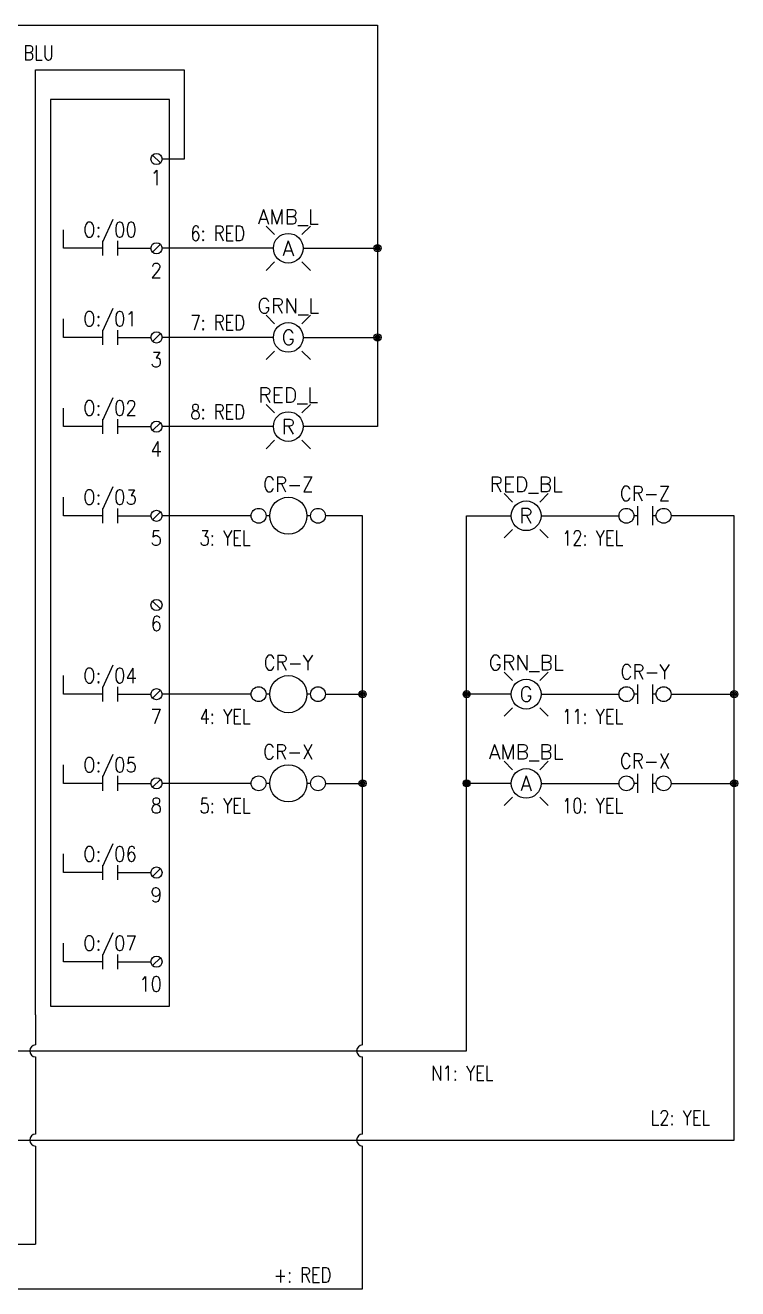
# Model space of a CAD drawing. Header units: inches. Extents: x 3.1 to 26.6, y 2.1 to 19.2.
# Drawn here: x 17.14 to 26.62, y 2.42 to 19.22 of the extents above; entities that cross this region are included whole.
import ezdxf
from ezdxf.enums import TextEntityAlignment as Align

# ---------------------------------------------------------------- set-up
doc = ezdxf.new("R2010")
doc.units = ezdxf.units.IN
doc.header["$MEASUREMENT"] = 0
for name, color, linetype in [('MISC', 7, 'Continuous'), ('SYMS', 7, 'Continuous'), ('TAGS', 150, 'Continuous'), ('TERMS', 127, 'Continuous'), ('WIRECOPY', 84, 'Continuous'), ('WIRENO', 74, 'Continuous'), ('WIRES', 7, 'Continuous')]:
    doc.layers.add(name, color=color, linetype=linetype)
doc.styles.add('WD', font='romans.shx')

# ---------------------------------------------------------------- blocks, each defined once
blk = doc.blocks.new('HLT1R')
for p, q in [((-0.115, 0.115), (-0.186, 0.186)), ((0.115, 0.115), (0.186, 0.186)), ((-0.115, -0.115), (-0.186, -0.186)), ((0.115, -0.115), (0.186, -0.186))]:
    blk.add_line(p, q)
blk.add_circle((0, 0), 0.125)
at = {"style": 'WD', "width": 0.7}
for tag, p in [('INST', (0.006, 0.528)), ('LOC', (0.006, 0.359))]:
    blk.add_attdef(tag, text='', height=0.125, dxfattribs=at).set_placement(p, align=Align.CENTER)
at = {"style": 'WD'}
blk.add_attdef('TAG1', text='', height=0.125, dxfattribs=at).set_placement((0, 0.202), align=Align.CENTER)
at = {"linetype": 'Continuous', "style": 'WD', "flags": 9}
blk.add_attdef('ASSYCODE', text='', height=0.01, dxfattribs=at).set_placement((-0.003, 0.098), align=Align.CENTER)
at = {"style": 'WD', "flags": 9}
blk.add_attdef('FAMILY', text='', height=0.01, dxfattribs=at).set_placement((-0.005, 0.161), align=Align.CENTER)
at = {"linetype": 'Continuous', "style": 'WD', "flags": 1}
for tag, p in [('MFG', (0, 0.121)), ('CAT', (0, 0.14))]:
    blk.add_attdef(tag, text='', height=0.01, dxfattribs=at).set_placement(p, align=Align.MIDDLE)
at = {"style": 'WD'}
for tag, p, width in [('DESC1', (1.125, 0), 0.9), ('WDTAGALT', (1.125, -0.312), 0.7)]:
    blk.add_attdef(tag, p, '', height=0.125, dxfattribs=dict(at, width=width))
blk.add_attdef('COLOR', text='', height=0.125, dxfattribs=at).set_placement((0, 0), align=Align.MIDDLE)
at = {"style": 'WD', "flags": 1}
for tag, p in [('X4TERM01', (-0.125, 0)), ('X1TERM02', (0.125, 0))]:
    blk.add_attdef(tag, p, '', height=0.0125, dxfattribs=at)
at = {"linetype": 'Continuous', "style": 'WD', "flags": 8}
blk.add_attdef('TERM01', text='', height=0.125, dxfattribs=at).set_placement((-0.175, -0.031), align=Align.TOP_RIGHT)
blk.add_attdef('TERM02', text='', height=0.125, dxfattribs=at).set_placement((0.175, -0.031), align=Align.TOP_LEFT)
at = {"style": 'WD', "width": 0.9}
blk.add_attdef('DESC2', text='', height=0.125, dxfattribs=at).set_placement((1.125, -0.031), align=Align.TOP_LEFT)
blk = doc.blocks.new('HLT1G')
for p, q in [((-0.115, 0.115), (-0.186, 0.186)), ((0.115, 0.115), (0.186, 0.186)), ((-0.115, -0.115), (-0.186, -0.186)), ((0.115, -0.115), (0.186, -0.186))]:
    blk.add_line(p, q)
blk.add_circle((0, 0), 0.125)
at = {"style": 'WD', "width": 0.7}
for tag, p in [('INST', (0.006, 0.528)), ('LOC', (0.006, 0.359))]:
    blk.add_attdef(tag, text='', height=0.125, dxfattribs=at).set_placement(p, align=Align.CENTER)
at = {"style": 'WD'}
blk.add_attdef('TAG1', text='', height=0.125, dxfattribs=at).set_placement((0, 0.202), align=Align.CENTER)
at = {"style": 'WD', "flags": 9}
blk.add_attdef('FAMILY', text='', height=0.01, dxfattribs=at).set_placement((-0.005, 0.161), align=Align.CENTER)
at = {"linetype": 'Continuous', "style": 'WD', "flags": 1}
for tag, p in [('MFG', (0, 0.121)), ('CAT', (0, 0.14))]:
    blk.add_attdef(tag, text='', height=0.01, dxfattribs=at).set_placement(p, align=Align.MIDDLE)
at = {"style": 'WD'}
for tag, p, width in [('DESC1', (1.125, 0), 0.9), ('WDTAGALT', (1.125, -0.312), 0.7)]:
    blk.add_attdef(tag, p, '', height=0.125, dxfattribs=dict(at, width=width))
blk.add_attdef('COLOR', text='', height=0.125, dxfattribs=at).set_placement((0, 0), align=Align.MIDDLE)
at = {"style": 'WD', "flags": 1}
for tag, p in [('X4TERM01', (-0.125, 0)), ('X1TERM02', (0.125, 0))]:
    blk.add_attdef(tag, p, '', height=0.0125, dxfattribs=at)
at = {"linetype": 'Continuous', "style": 'WD', "flags": 9}
blk.add_attdef('ASSYCODE', text='', height=0.01, dxfattribs=at).set_placement((-0.003, 0.096), align=Align.CENTER)
at = {"linetype": 'Continuous', "style": 'WD', "flags": 8}
blk.add_attdef('TERM01', text='', height=0.125, dxfattribs=at).set_placement((-0.175, -0.031), align=Align.TOP_RIGHT)
blk.add_attdef('TERM02', text='', height=0.125, dxfattribs=at).set_placement((0.175, -0.031), align=Align.TOP_LEFT)
at = {"style": 'WD', "width": 0.9}
blk.add_attdef('DESC2', text='', height=0.125, dxfattribs=at).set_placement((1.125, -0.031), align=Align.TOP_LEFT)
blk = doc.blocks.new('HLT1A')
for p, q in [((-0.115, 0.115), (-0.186, 0.186)), ((0.115, 0.115), (0.186, 0.186)), ((-0.115, -0.115), (-0.186, -0.186)), ((0.115, -0.115), (0.186, -0.186))]:
    blk.add_line(p, q)
blk.add_circle((0, 0), 0.125)
at = {"style": 'WD', "width": 0.7}
for tag, p in [('INST', (0.006, 0.528)), ('LOC', (0.006, 0.359))]:
    blk.add_attdef(tag, text='', height=0.125, dxfattribs=at).set_placement(p, align=Align.CENTER)
at = {"style": 'WD'}
blk.add_attdef('TAG1', text='', height=0.125, dxfattribs=at).set_placement((0, 0.202), align=Align.CENTER)
at = {"style": 'WD', "flags": 9}
blk.add_attdef('FAMILY', text='', height=0.01, dxfattribs=at).set_placement((-0.005, 0.161), align=Align.CENTER)
at = {"linetype": 'Continuous', "style": 'WD', "flags": 1}
for tag, p in [('MFG', (0, 0.121)), ('CAT', (0, 0.14))]:
    blk.add_attdef(tag, text='', height=0.01, dxfattribs=at).set_placement(p, align=Align.MIDDLE)
at = {"style": 'WD'}
for tag, p, width in [('DESC1', (1.125, 0), 0.9), ('WDTAGALT', (1.125, -0.312), 0.7)]:
    blk.add_attdef(tag, p, '', height=0.125, dxfattribs=dict(at, width=width))
blk.add_attdef('COLOR', text='', height=0.125, dxfattribs=at).set_placement((0, 0), align=Align.MIDDLE)
at = {"style": 'WD', "flags": 1}
for tag, p in [('X4TERM01', (-0.125, 0)), ('X1TERM02', (0.125, 0))]:
    blk.add_attdef(tag, p, '', height=0.0125, dxfattribs=at)
at = {"linetype": 'Continuous', "style": 'WD', "flags": 9}
blk.add_attdef('ASSYCODE', text='', height=0.01, dxfattribs=at).set_placement((-0.001, 0.096), align=Align.CENTER)
at = {"linetype": 'Continuous', "style": 'WD', "flags": 8}
blk.add_attdef('TERM01', text='', height=0.125, dxfattribs=at).set_placement((-0.175, -0.031), align=Align.TOP_RIGHT)
blk.add_attdef('TERM02', text='', height=0.125, dxfattribs=at).set_placement((0.175, -0.031), align=Align.TOP_LEFT)
at = {"style": 'WD', "width": 0.9}
blk.add_attdef('DESC2', text='', height=0.125, dxfattribs=at).set_placement((1.125, -0.031), align=Align.TOP_LEFT)
blk = doc.blocks.new('PLCIO_1090')
at = {"layer": 'SYMS'}
for p, q in [((0.5, 0.5), (-0.5, 0.5)), ((-0.5, 0.5), (-0.5, -7.125)), ((0.5, -7.125), (0.5, 0.5)), ((0.357, 0.033), (0.424, -0.033)), ((-0.391, -0.75), (-0.391, -0.594)), ((-0.062, -0.688), (-0.062, -0.812)), ((0.062, -0.688), (0.062, -0.812)), ((0.357, -0.783), (0.424, -0.717)), ((-0.062, -0.75), (-0.391, -0.75)), ((0.062, -0.75), (0.344, -0.75)), ((-0.391, -1.5), (-0.391, -1.344)), ((-0.062, -1.438), (-0.062, -1.562)), ((0.062, -1.438), (0.062, -1.562)), ((0.357, -1.533), (0.424, -1.467)), ((-0.062, -1.5), (-0.391, -1.5)), ((0.062, -1.5), (0.344, -1.5)), ((-0.391, -2.25), (-0.391, -2.094)), ((-0.062, -2.188), (-0.062, -2.312)), ((0.062, -2.188), (0.062, -2.312)), ((0.357, -2.283), (0.424, -2.217)), ((-0.062, -2.25), (-0.391, -2.25)), ((0.062, -2.25), (0.344, -2.25)), ((-0.391, -3), (-0.391, -2.844)), ((-0.062, -2.938), (-0.062, -3.062)), ((0.062, -2.938), (0.062, -3.062)), ((0.357, -3.033), (0.424, -2.967)), ((-0.062, -3), (-0.391, -3)), ((0.062, -3), (0.344, -3)), ((0.357, -3.717), (0.424, -3.783)), ((-0.391, -4.5), (-0.391, -4.344)), ((-0.062, -4.438), (-0.062, -4.562)), ((0.062, -4.438), (0.062, -4.562)), ((-0.062, -4.5), (-0.391, -4.5)), ((0.062, -4.5), (0.344, -4.5)), ((0.357, -4.533), (0.424, -4.467)), ((-0.391, -5.25), (-0.391, -5.094)), ((-0.062, -5.188), (-0.062, -5.312)), ((0.062, -5.188), (0.062, -5.312)), ((-0.062, -5.25), (-0.391, -5.25)), ((0.062, -5.25), (0.344, -5.25)), ((0.357, -5.283), (0.424, -5.217)), ((-0.391, -6), (-0.391, -5.844)), ((-0.062, -5.938), (-0.062, -6.062)), ((0.062, -5.938), (0.062, -6.062)), ((-0.062, -6), (-0.391, -6)), ((0.062, -6), (0.344, -6)), ((0.357, -6.033), (0.424, -5.967)), ((-0.391, -6.75), (-0.391, -6.594)), ((-0.062, -6.688), (-0.062, -6.812)), ((0.062, -6.688), (0.062, -6.812)), ((-0.062, -6.75), (-0.391, -6.75)), ((0.062, -6.75), (0.344, -6.75)), ((0.357, -6.783), (0.424, -6.717)), ((-0.5, -7.125), (0.5, -7.125))]:
    blk.add_line(p, q, dxfattribs=at)
for centre in [(0.391, 0), (0.391, -0.75), (0.391, -1.5), (0.391, -2.25), (0.391, -3), (0.391, -3.75), (0.391, -4.5), (0.391, -5.25), (0.391, -6), (0.391, -6.75)]:
    blk.add_circle(centre, 0.0469, dxfattribs=at)
at = {"layer": 'SYMS', "style": 'WD', "flags": 1}
for tag, p in [('X1TERM01', (0.438, 0)), ('X1TERM02', (0.438, -0.75)), ('X1TERM03', (0.438, -1.5)), ('X1TERM04', (0.438, -2.25)), ('X1TERM05', (0.438, -3)), ('X1TERM06', (0.438, -3.75)), ('X1TERM07', (0.438, -4.5)), ('X1TERM08', (0.438, -5.25)), ('X1TERM09', (0.438, -6)), ('X1TERM10', (0.438, -6.75))]:
    blk.add_attdef(tag, p, '', height=0.01, dxfattribs=at)
at = {"layer": 'SYMS', "style": 'WD', "width": 0.9}
for tag, p in [('TERMDESC01', (-0.625, -0.062)), ('TERM01', (0.438, -0.094)), ('TERM02', (0.438, -0.875)), ('TERM03', (0.438, -1.625)), ('TERM04', (0.438, -2.375)), ('TERM05', (0.438, -3.125)), ('TERMDESC06', (-0.625, -3.812)), ('TERM06', (0.438, -3.844)), ('TERM07', (0.438, -4.625)), ('TERM08', (0.438, -5.375)), ('TERM09', (0.438, -6.125)), ('TERM10', (0.438, -6.875))]:
    blk.add_attdef(tag, text='', height=0.125, dxfattribs=at).set_placement(p, align=Align.TOP_RIGHT)
for tag, p in [('TAGA02', (0, -0.594)), ('TAGA03', (0, -1.344)), ('TAGA04', (0, -2.094)), ('TAGA05', (0, -2.844)), ('TAGA07', (0, -4.344)), ('TAGA08', (0, -5.094)), ('TAGA09', (0, -5.844)), ('TAGA10', (0, -6.594))]:
    blk.add_attdef(tag, text='', height=0.125, dxfattribs=at).set_placement(p, align=Align.MIDDLE_CENTER)
for tag, p in [('DESCA02', (-0.688, -0.719)), ('DESCB02', (-0.688, -0.875)), ('DESCC02', (-0.688, -1.031)), ('DESCD02', (-0.688, -1.188)), ('DESCE02', (-0.688, -1.344)), ('DESCA03', (-0.688, -1.469)), ('DESCB03', (-0.688, -1.625)), ('DESCC03', (-0.688, -1.781)), ('DESCD03', (-0.688, -1.938)), ('DESCE03', (-0.688, -2.094)), ('DESCA04', (-0.688, -2.219)), ('DESCB04', (-0.688, -2.375)), ('DESCC04', (-0.688, -2.531)), ('DESCD04', (-0.688, -2.688)), ('DESCE04', (-0.688, -2.844)), ('DESCA05', (-0.688, -2.969)), ('DESCB05', (-0.688, -3.125)), ('DESCC05', (-0.688, -3.281)), ('DESCD05', (-0.688, -3.438)), ('DESCE05', (-0.688, -3.594)), ('DESCA07', (-0.688, -4.469)), ('DESCB07', (-0.688, -4.625)), ('DESCC07', (-0.688, -4.781)), ('DESCD07', (-0.688, -4.938)), ('DESCE07', (-0.688, -5.094)), ('DESCA08', (-0.688, -5.219)), ('DESCB08', (-0.688, -5.375)), ('DESCC08', (-0.688, -5.531)), ('DESCD08', (-0.688, -5.688)), ('DESCE08', (-0.688, -5.844)), ('DESCA09', (-0.688, -5.969)), ('DESCB09', (-0.688, -6.125)), ('DESCC09', (-0.688, -6.281)), ('DESCD09', (-0.688, -6.438)), ('DESCE09', (-0.688, -6.594)), ('DESCA10', (-0.688, -6.719)), ('DESCB10', (-0.688, -6.875)), ('DESCC10', (-0.688, -7.031)), ('DESCD10', (-0.688, -7.188)), ('DESCE10', (-0.688, -7.344))]:
    blk.add_attdef(tag, text='', height=0.125, dxfattribs=at).set_placement(p, align=Align.RIGHT)
for tag, p in [('TERMDESC02', (0.625, -0.812)), ('TERMDESC03', (0.625, -1.562)), ('TERMDESC04', (0.625, -2.312)), ('TERMDESC05', (0.625, -3.062)), ('TERMDESC07', (0.625, -4.562)), ('TERMDESC08', (0.625, -5.312)), ('TERMDESC09', (0.625, -6.062)), ('TERMDESC10', (0.625, -6.812))]:
    blk.add_attdef(tag, text='', height=0.125, dxfattribs=at).set_placement(p, align=Align.TOP_LEFT)
blk = doc.blocks.new('HCR1T')
for p, q in [((-0.156, 0), (-0.188, 0)), ((0.188, 0), (0.156, 0))]:
    blk.add_line(p, q)
for centre, radius in [((0, 0), 0.156), ((-0.25, 0), 0.0625), ((0.25, 0), 0.0625)]:
    blk.add_circle(centre, radius)
at = {"style": 'WD'}
for tag, width, p in [('INST', 0.7, (0, 0.528)), ('LOC', 0.7, (0, 0.359)), ('TAG1', 0.9, (0, 0.202))]:
    blk.add_attdef(tag, text='', height=0.125, dxfattribs=dict(at, width=width)).set_placement(p, align=Align.CENTER)
at = {"linetype": 'Continuous', "style": 'WD', "flags": 9}
blk.add_attdef('ASSYCODE', text='', height=0.01, dxfattribs=at).set_placement((0, 0.109), align=Align.CENTER)
at = {"style": 'WD', "flags": 9}
blk.add_attdef('FAMILY', text='', height=0.01, dxfattribs=at).set_placement((-0.005, 0.17), align=Align.CENTER)
at = {"linetype": 'Continuous', "style": 'WD', "flags": 1}
for tag, p in [('MFG', (0, 0.14)), ('CAT', (0, 0.159))]:
    blk.add_attdef(tag, text='', height=0.01, dxfattribs=at).set_placement(p, align=Align.MIDDLE)
at = {"style": 'WD'}
for tag, p, width in [('DESC1', (1.126, 0.076), 0.9), ('DESC2', (1.126, -0.081), 0.9), ('DESC3', (1.126, -0.237), 0.9), ('XREFNO', (1.359, -0.393), 0.8), ('XREFNC', (1.359, -0.549), 0.8)]:
    blk.add_attdef(tag, p, '', height=0.125, dxfattribs=dict(at, width=width))
at = {"linetype": 'Continuous', "style": 'WD', "width": 0.8, "flags": 8}
for tag, p in [('TERM01', (-0.25, 0)), ('TERM02', (0.25, 0))]:
    blk.add_attdef(tag, text='', height=0.0625, dxfattribs=at).set_placement(p, align=Align.MIDDLE_CENTER)
at = {"style": 'WD', "flags": 1}
for tag, p in [('X4TERM01', (-0.312, 0)), ('X1TERM02', (0.312, 0))]:
    blk.add_attdef(tag, p, '', height=0.0125, dxfattribs=at)
at = {"style": 'WD', "width": 0.8, "flags": 8}
for tag, p in [('NO', (1.126, -0.393)), ('NC', (1.126, -0.549))]:
    blk.add_attdef(tag, p, '', height=0.125, dxfattribs=at)
blk = doc.blocks.new('HCR21T')
for p, q in [((-0.062, 0), (-0.094, 0)), ((0.094, 0), (0.062, 0))]:
    blk.add_line(p, q)
at = {"linetype": 'Continuous'}
for p, q in [((-0.062, 0.08), (-0.062, -0.08)), ((0.062, 0.08), (0.062, -0.08))]:
    blk.add_line(p, q, dxfattribs=at)
for centre in [(-0.156, 0), (0.156, 0)]:
    blk.add_circle(centre, 0.0625)
at = {"style": 'WD'}
for tag, width, p in [('INST', 0.7, (0, 0.451)), ('LOC', 0.7, (0, 0.281)), ('TAG2', 0.9, (0, 0.125)), ('XREF', 0.7, (0, -0.235)), ('DESC1', 0.7, (0, -0.387)), ('DESC2', 0.7, (0, -0.543))]:
    blk.add_attdef(tag, text='', height=0.125, dxfattribs=dict(at, width=width)).set_placement(p, align=Align.CENTER)
for tag, p in [('X2LINK', (0, 0.125)), ('X8LINK', (0, -0.125))]:
    blk.add_attdef(tag, p, '', height=0.01, dxfattribs=at)
at = {"linetype": 'Continuous', "style": 'WD', "width": 0.8, "flags": 8}
for tag, p in [('TERM01', (-0.156, 0)), ('TERM02', (0.156, 0))]:
    blk.add_attdef(tag, text='', height=0.0625, dxfattribs=at).set_placement(p, align=Align.MIDDLE_CENTER)
at = {"style": 'WD'}
for tag, p, height, flags in [('X4TERM01', (-0.219, 0), 0.0125, 1), ('FAMILY', (0.097, 0.053), 0.01, 9), ('CONTACT', (0.097, 0.036), 0.01, 1), ('X1TERM02', (0.219, 0), 0.0125, 1)]:
    blk.add_attdef(tag, p, '', height=height, dxfattribs=dict(at, flags=flags))
blk = doc.blocks.new('WDDOT')
for radius in [0.03, 0.0187, 0.00929]:
    blk.add_circle((0, 0), radius)
blk = doc.blocks.new('WD_WNH')
at = {"linetype": 'Continuous', "style": 'WD', "width": 0.8}
blk.add_attdef('WIRENO', text='', height=0.125, dxfattribs=at).set_placement((0, 0.062), align=Align.CENTER)
at = {"style": 'WD', "flags": 1}
for tag, p in [('W01USER', (0, 0.078)), ('W02USER', (0, 0.07)), ('W03USER', (0, 0.062)), ('W04USER', (0, 0.055)), ('W05USER', (0, 0.047)), ('W06USER', (0, 0.039)), ('W07USER', (0, 0.031)), ('W08USER', (0, 0.023)), ('W09USER', (0, 0.016)), ('W10USER', (0, 0.008))]:
    blk.add_attdef(tag, text='', height=0.005, dxfattribs=at).set_placement(p, align=Align.CENTER)
blk = doc.blocks.new('WD_WNV')
at = {"linetype": 'Continuous', "style": 'WD', "width": 0.8}
blk.add_attdef('WIRENO', text='', height=0.125, dxfattribs=at).set_placement((-0.05, 0), align=Align.MIDDLE_RIGHT)
at = {"style": 'WD', "flags": 1}
for tag, p in [('W01USER', (-0.062, 0.094)), ('W02USER', (-0.062, 0.086)), ('W03USER', (-0.062, 0.078)), ('W04USER', (-0.062, 0.07)), ('W05USER', (-0.062, 0.062)), ('W06USER', (-0.062, 0.055)), ('W07USER', (-0.062, 0.047)), ('W08USER', (-0.062, 0.039)), ('W09USER', (-0.062, 0.031)), ('W10USER', (-0.062, 0.023))]:
    blk.add_attdef(tag, text='', height=0.005, dxfattribs=at).set_placement(p, align=Align.CENTER)
blk = doc.blocks.new('WD_WCV')
at = {"linetype": 'Continuous', "style": 'WD', "width": 0.8}
blk.add_attdef('WIRECOPY', text='', height=0.125, dxfattribs=at).set_placement((-0.05, 0), align=Align.MIDDLE_RIGHT)

msp = doc.modelspace()

# ---------------------------------------------------------------- linework, layer by layer
at = {"layer": 'WIRES'}
for p, q in [((12.931, 19.216), (21.825, 19.216)), ((21.825, 19.216), (21.825, 13.88)), ((17.279, 6.06), (17.279, 18.623)), ((17.279, 18.623), (19.256, 18.623)), ((19.256, 18.623), (19.256, 17.437)), ((19.256, 17.437), (18.959, 17.437)), ((20.442, 16.251), (18.959, 16.251)), ((20.837, 16.251), (21.825, 16.251)), ((20.442, 15.066), (18.959, 15.066)), ((20.837, 15.066), (21.825, 15.066)), ((20.442, 13.88), (18.959, 13.88)), ((21.825, 13.88), (20.837, 13.88)), ((20.145, 12.694), (18.959, 12.694)), ((21.627, 12.694), (21.133, 12.694)), ((21.627, 5.658), (21.627, 12.694)), ((23.011, 5.579), (23.011, 12.694)), ((23.011, 12.694), (23.604, 12.694)), ((23.999, 12.694), (25.037, 12.694)), ((26.569, 12.694), (25.729, 12.694)), ((26.569, 4.393), (26.569, 12.694)), ((20.145, 10.322), (18.959, 10.322)), ((21.133, 10.322), (21.627, 10.322)), ((23.604, 10.322), (23.011, 10.322)), ((23.999, 10.322), (25.037, 10.322)), ((25.729, 10.322), (26.569, 10.322)), ((20.145, 9.136), (18.959, 9.136)), ((21.133, 9.136), (21.627, 9.136)), ((23.604, 9.136), (23.011, 9.136)), ((23.999, 9.136), (25.037, 9.136)), ((25.729, 9.136), (26.569, 9.136)), ((17.279, 6.06), (17.279, 5.658)), ((12.931, 5.579), (23.011, 5.579)), ((17.279, 5.5), (17.279, 4.472)), ((21.627, 4.472), (21.627, 5.5)), ((5.025, 4.393), (23.011, 4.393)), ((23.011, 4.393), (26.569, 4.393)), ((17.279, 4.314), (17.279, 3.009)), ((21.627, 2.416), (21.627, 4.314)), ((12.615, 3.009), (17.279, 3.009)), ((4.828, 2.416), (21.627, 2.416))]:
    msp.add_line(p, q, dxfattribs=at)
for centre in [(17.279, 5.579), (21.627, 5.579), (17.279, 4.393), (21.627, 4.393)]:
    msp.add_arc(centre, 0.0791, 90, 270, dxfattribs=at)

# ---------------------------------------------------------------- block references
at = {"layer": 'SYMS'}
ref = msp.add_blockref('PLCIO_1090', (18.268, 17.437), dxfattribs=dict(at, xscale=1.58113883008419, yscale=1.58113883008419, zscale=1.58113883008419))
ref.add_attrib('TERM01', '1', dxfattribs={"layer": 'TERMS', "height": 0.198, "style": 'WD', "width": 0.9}).set_placement((18.959, 17.289), align=Align.TOP_RIGHT)
ref.add_attrib('TERM02', '2', dxfattribs={"layer": 'TERMS', "height": 0.198, "style": 'WD', "width": 0.9}).set_placement((18.959, 16.054), align=Align.TOP_RIGHT)
ref.add_attrib('TAGA02', 'O:/00', dxfattribs={"layer": 'TAGS', "height": 0.1976, "style": 'WD', "width": 0.9}).set_placement((18.268, 16.498), align=Align.MIDDLE_CENTER)
ref.add_attrib('TERM03', '3', dxfattribs={"layer": 'TERMS', "height": 0.198, "style": 'WD', "width": 0.9}).set_placement((18.959, 14.868), align=Align.TOP_RIGHT)
ref.add_attrib('TAGA03', 'O:/01', dxfattribs={"layer": 'TAGS', "height": 0.1976, "style": 'WD', "width": 0.9}).set_placement((18.268, 15.313), align=Align.MIDDLE_CENTER)
ref.add_attrib('TERM04', '4', dxfattribs={"layer": 'TERMS', "height": 0.198, "style": 'WD', "width": 0.9}).set_placement((18.959, 13.682), align=Align.TOP_RIGHT)
ref.add_attrib('TAGA04', 'O:/02', dxfattribs={"layer": 'TAGS', "height": 0.1976, "style": 'WD', "width": 0.9}).set_placement((18.268, 14.127), align=Align.MIDDLE_CENTER)
ref.add_attrib('TERM05', '5', dxfattribs={"layer": 'TERMS', "height": 0.198, "style": 'WD', "width": 0.9}).set_placement((18.959, 12.496), align=Align.TOP_RIGHT)
ref.add_attrib('TAGA05', 'O:/03', dxfattribs={"layer": 'TAGS', "height": 0.1976, "style": 'WD', "width": 0.9}).set_placement((18.268, 12.941), align=Align.MIDDLE_CENTER)
ref.add_attrib('TERM06', '6', dxfattribs={"layer": 'TERMS', "height": 0.198, "style": 'WD', "width": 0.9}).set_placement((18.959, 11.36), align=Align.TOP_RIGHT)
ref.add_attrib('TERM07', '7', dxfattribs={"layer": 'TERMS', "height": 0.198, "style": 'WD', "width": 0.9}).set_placement((18.959, 10.124), align=Align.TOP_RIGHT)
ref.add_attrib('TAGA07', 'O:/04', dxfattribs={"layer": 'TAGS', "height": 0.1976, "style": 'WD', "width": 0.9}).set_placement((18.268, 10.569), align=Align.MIDDLE_CENTER)
ref.add_attrib('TERM08', '8', dxfattribs={"layer": 'TERMS', "height": 0.198, "style": 'WD', "width": 0.9}).set_placement((18.959, 8.939), align=Align.TOP_RIGHT)
ref.add_attrib('TAGA08', 'O:/05', dxfattribs={"layer": 'TAGS', "height": 0.1976, "style": 'WD', "width": 0.9}).set_placement((18.268, 9.383), align=Align.MIDDLE_CENTER)
ref.add_attrib('TERM09', '9', dxfattribs={"layer": 'TERMS', "height": 0.198, "style": 'WD', "width": 0.9}).set_placement((18.959, 7.753), align=Align.TOP_RIGHT)
ref.add_attrib('TAGA09', 'O:/06', dxfattribs={"layer": 'TAGS', "height": 0.1976, "style": 'WD', "width": 0.9}).set_placement((18.268, 8.197), align=Align.MIDDLE_CENTER)
ref.add_attrib('TERM10', '10', dxfattribs={"layer": 'TERMS', "height": 0.1976, "style": 'WD', "width": 0.9}).set_placement((18.959, 6.567), align=Align.TOP_RIGHT)
ref.add_attrib('TAGA10', 'O:/07', dxfattribs={"layer": 'TAGS', "height": 0.1976, "style": 'WD', "width": 0.9}).set_placement((18.268, 7.012), align=Align.MIDDLE_CENTER)
ref = msp.add_blockref('HLT1A', (20.639, 16.251), dxfattribs=dict(at, xscale=1.58113883008419, yscale=1.58113883008419, zscale=1.58113883008419))
ref.add_attrib('TAG1', 'AMB_L', dxfattribs={"layer": 'TAGS', "height": 0.1976, "style": 'WD'}).set_placement((20.639, 16.571), align=Align.CENTER)
ref.add_attrib('COLOR', 'A', dxfattribs={"layer": 'MISC', "height": 0.198, "style": 'WD'}).set_placement((20.639, 16.251), align=Align.MIDDLE)
at = {"layer": 'SYMS', "xscale": 1.58113883008419, "yscale": 1.58113883008419, "zscale": 1.58113883008419}
for p in [(21.825, 16.251), (21.825, 15.066), (21.627, 10.322), (23.011, 10.322), (26.569, 10.322), (21.627, 9.136), (23.011, 9.136), (26.569, 9.136)]:
    msp.add_blockref('WDDOT', p, dxfattribs=at)
at = {"layer": 'SYMS'}
ref = msp.add_blockref('HLT1G', (20.639, 15.066), dxfattribs=dict(at, xscale=1.58113883008419, yscale=1.58113883008419, zscale=1.58113883008419))
ref.add_attrib('TAG1', 'GRN_L', dxfattribs={"layer": 'TAGS', "height": 0.1976, "style": 'WD'}).set_placement((20.639, 15.386), align=Align.CENTER)
ref.add_attrib('COLOR', 'G', dxfattribs={"layer": 'MISC', "height": 0.198, "style": 'WD'}).set_placement((20.639, 15.066), align=Align.MIDDLE)
ref = msp.add_blockref('HLT1R', (20.639, 13.88), dxfattribs=dict(at, xscale=1.58113883008419, yscale=1.58113883008419, zscale=1.58113883008419))
ref.add_attrib('TAG1', 'RED_L', dxfattribs={"layer": 'TAGS', "height": 0.1976, "style": 'WD'}).set_placement((20.639, 14.2), align=Align.CENTER)
ref.add_attrib('COLOR', 'R', dxfattribs={"layer": 'MISC', "height": 0.198, "style": 'WD'}).set_placement((20.639, 13.88), align=Align.MIDDLE)
ref = msp.add_blockref('HCR1T', (20.639, 12.694), dxfattribs=dict(at, xscale=1.58113883008419, yscale=1.58113883008419, zscale=1.58113883008419))
ref.add_attrib('TAG1', 'CR-Z', dxfattribs={"layer": 'TAGS', "height": 0.1976, "style": 'WD', "width": 0.9}).set_placement((20.639, 13.014), align=Align.CENTER)
ref = msp.add_blockref('HLT1R', (23.802, 12.694), dxfattribs=dict(at, xscale=1.58113883008419, yscale=1.58113883008419, zscale=1.58113883008419))
ref.add_attrib('TAG1', 'RED_BL', dxfattribs={"layer": 'TAGS', "height": 0.1976, "style": 'WD'}).set_placement((23.802, 13.014), align=Align.CENTER)
ref.add_attrib('COLOR', 'R', dxfattribs={"layer": 'MISC', "height": 0.198, "style": 'WD'}).set_placement((23.802, 12.694), align=Align.MIDDLE)
ref = msp.add_blockref('HCR21T', (25.383, 12.694), dxfattribs=dict(at, xscale=1.58113883008419, yscale=1.58113883008419, zscale=1.58113883008419))
ref.add_attrib('TAG2', 'CR-Z', dxfattribs={"layer": 'TAGS', "height": 0.1976, "style": 'WD', "width": 0.9}).set_placement((25.383, 12.891), align=Align.CENTER)
ref = msp.add_blockref('HCR1T', (20.639, 10.322), dxfattribs=dict(at, xscale=1.58113883008419, yscale=1.58113883008419, zscale=1.58113883008419))
ref.add_attrib('TAG1', 'CR-Y', dxfattribs={"layer": 'TAGS', "height": 0.1976, "style": 'WD', "width": 0.9}).set_placement((20.639, 10.642), align=Align.CENTER)
ref = msp.add_blockref('HLT1G', (23.802, 10.322), dxfattribs=dict(at, xscale=1.58113883008419, yscale=1.58113883008419, zscale=1.58113883008419))
ref.add_attrib('TAG1', 'GRN_BL', dxfattribs={"layer": 'TAGS', "height": 0.1976, "style": 'WD'}).set_placement((23.802, 10.642), align=Align.CENTER)
ref.add_attrib('COLOR', 'G', dxfattribs={"layer": 'MISC', "height": 0.198, "style": 'WD'}).set_placement((23.802, 10.322), align=Align.MIDDLE)
ref = msp.add_blockref('HCR21T', (25.383, 10.322), dxfattribs=dict(at, xscale=1.58113883008419, yscale=1.58113883008419, zscale=1.58113883008419))
ref.add_attrib('TAG2', 'CR-Y', dxfattribs={"layer": 'TAGS', "height": 0.1976, "style": 'WD', "width": 0.9}).set_placement((25.383, 10.52), align=Align.CENTER)
ref = msp.add_blockref('HCR1T', (20.639, 9.136), dxfattribs=dict(at, xscale=1.58113883008419, yscale=1.58113883008419, zscale=1.58113883008419))
ref.add_attrib('TAG1', 'CR-X', dxfattribs={"layer": 'TAGS', "height": 0.1976, "style": 'WD', "width": 0.9}).set_placement((20.639, 9.456), align=Align.CENTER)
ref = msp.add_blockref('HLT1A', (23.802, 9.136), dxfattribs=dict(at, xscale=1.58113883008419, yscale=1.58113883008419, zscale=1.58113883008419))
ref.add_attrib('TAG1', 'AMB_BL', dxfattribs={"layer": 'TAGS', "height": 0.1976, "style": 'WD'}).set_placement((23.802, 9.456), align=Align.CENTER)
ref.add_attrib('COLOR', 'A', dxfattribs={"layer": 'MISC', "height": 0.198, "style": 'WD'}).set_placement((23.802, 9.136), align=Align.MIDDLE)
ref = msp.add_blockref('HCR21T', (25.383, 9.136), dxfattribs=dict(at, xscale=1.58113883008419, yscale=1.58113883008419, zscale=1.58113883008419))
ref.add_attrib('TAG2', 'CR-X', dxfattribs={"layer": 'TAGS', "height": 0.1976, "style": 'WD', "width": 0.9}).set_placement((25.383, 9.334), align=Align.CENTER)
at = {"layer": 'WIRECOPY'}
ref = msp.add_blockref('WD_WCV', (28.006, 17.219), dxfattribs=dict(at, xscale=1.58113883008419, yscale=1.58113883008419, zscale=1.58113883008419))
ref.add_attrib('WIRECOPY', '+: RED', dxfattribs={"layer": 'WIRENO', "linetype": 'Continuous', "height": 0.1976, "style": 'WD', "width": 0.8}).set_placement((21.211, 2.599), align=Align.MIDDLE_RIGHT)
at = {"layer": 'WIRENO'}
ref = msp.add_blockref('WD_WNH', (16.093, 18.623), dxfattribs=dict(at, xscale=1.58113883008419, yscale=1.58113883008419, zscale=1.58113883008419))
ref.add_attrib('WIRENO', '9: BLU', dxfattribs={"linetype": 'Continuous', "height": 0.1976, "style": 'WD', "width": 0.8}).set_placement((17.164, 18.75), align=Align.CENTER)
ref = msp.add_blockref('WD_WNH', (19.7, 16.251), dxfattribs=dict(at, xscale=1.58113883008419, yscale=1.58113883008419, zscale=1.58113883008419))
ref.add_attrib('WIRENO', '6: RED', dxfattribs={"linetype": 'Continuous', "height": 0.1976, "style": 'WD', "width": 0.8}).set_placement((19.7, 16.35), align=Align.CENTER)
ref = msp.add_blockref('WD_WNH', (19.7, 15.066), dxfattribs=dict(at, xscale=1.58113883008419, yscale=1.58113883008419, zscale=1.58113883008419))
ref.add_attrib('WIRENO', '7: RED', dxfattribs={"linetype": 'Continuous', "height": 0.1976, "style": 'WD', "width": 0.8}).set_placement((19.7, 15.164), align=Align.CENTER)
ref = msp.add_blockref('WD_WNH', (19.7, 13.88), dxfattribs=dict(at, xscale=1.58113883008419, yscale=1.58113883008419, zscale=1.58113883008419))
ref.add_attrib('WIRENO', '8: RED', dxfattribs={"linetype": 'Continuous', "height": 0.1976, "style": 'WD', "width": 0.8}).set_placement((19.7, 13.978), align=Align.CENTER)
ref = msp.add_blockref('WD_WNH', (19.552, 12.694), dxfattribs=dict(at, xscale=1.58113883008419, yscale=1.58113883008419, zscale=1.58113883008419))
ref.add_attrib('WIRENO', '3: YEL', dxfattribs={"linetype": 'Continuous', "height": 0.1976, "style": 'WD', "width": 0.8}).set_placement((19.798, 12.299), align=Align.CENTER)
ref = msp.add_blockref('WD_WNH', (24.518, 12.694), dxfattribs=dict(at, xscale=1.58113883008419, yscale=1.58113883008419, zscale=1.58113883008419))
ref.add_attrib('WIRENO', '12: YEL', dxfattribs={"linetype": 'Continuous', "height": 0.1976, "style": 'WD', "width": 0.8}).set_placement((24.686, 12.299), align=Align.CENTER)
ref = msp.add_blockref('WD_WNH', (19.552, 10.322), dxfattribs=dict(at, xscale=1.58113883008419, yscale=1.58113883008419, zscale=1.58113883008419))
ref.add_attrib('WIRENO', '4: YEL', dxfattribs={"linetype": 'Continuous', "height": 0.1976, "style": 'WD', "width": 0.8}).set_placement((19.798, 9.927), align=Align.CENTER)
ref = msp.add_blockref('WD_WNH', (24.518, 10.322), dxfattribs=dict(at, xscale=1.58113883008419, yscale=1.58113883008419, zscale=1.58113883008419))
ref.add_attrib('WIRENO', '11: YEL', dxfattribs={"linetype": 'Continuous', "height": 0.1976, "style": 'WD', "width": 0.8}).set_placement((24.686, 9.927), align=Align.CENTER)
ref = msp.add_blockref('WD_WNH', (19.552, 9.136), dxfattribs=dict(at, xscale=1.58113883008419, yscale=1.58113883008419, zscale=1.58113883008419))
ref.add_attrib('WIRENO', '5: YEL', dxfattribs={"linetype": 'Continuous', "height": 0.1976, "style": 'WD', "width": 0.8}).set_placement((19.798, 8.741), align=Align.CENTER)
ref = msp.add_blockref('WD_WNH', (24.518, 9.136), dxfattribs=dict(at, xscale=1.58113883008419, yscale=1.58113883008419, zscale=1.58113883008419))
ref.add_attrib('WIRENO', '10: YEL', dxfattribs={"linetype": 'Continuous', "height": 0.1976, "style": 'WD', "width": 0.8}).set_placement((24.686, 8.741), align=Align.CENTER)
ref = msp.add_blockref('WD_WNV', (23.011, 10.915), dxfattribs=dict(at, xscale=1.58113883008419, yscale=1.58113883008419, zscale=1.58113883008419))
ref.add_attrib('WIRENO', 'N1: YEL', dxfattribs={"linetype": 'Continuous', "height": 0.1976, "style": 'WD', "width": 0.8}).set_placement((23.367, 5.282), align=Align.MIDDLE_RIGHT)
ref = msp.add_blockref('WD_WNH', (26.149, 12.694), dxfattribs=dict(at, xscale=1.58113883008419, yscale=1.58113883008419, zscale=1.58113883008419))
ref.add_attrib('WIRENO', 'L2: YEL', dxfattribs={"linetype": 'Continuous', "height": 0.1976, "style": 'WD', "width": 0.8}).set_placement((25.853, 4.59), align=Align.CENTER)

doc.saveas('drawing.dxf')
